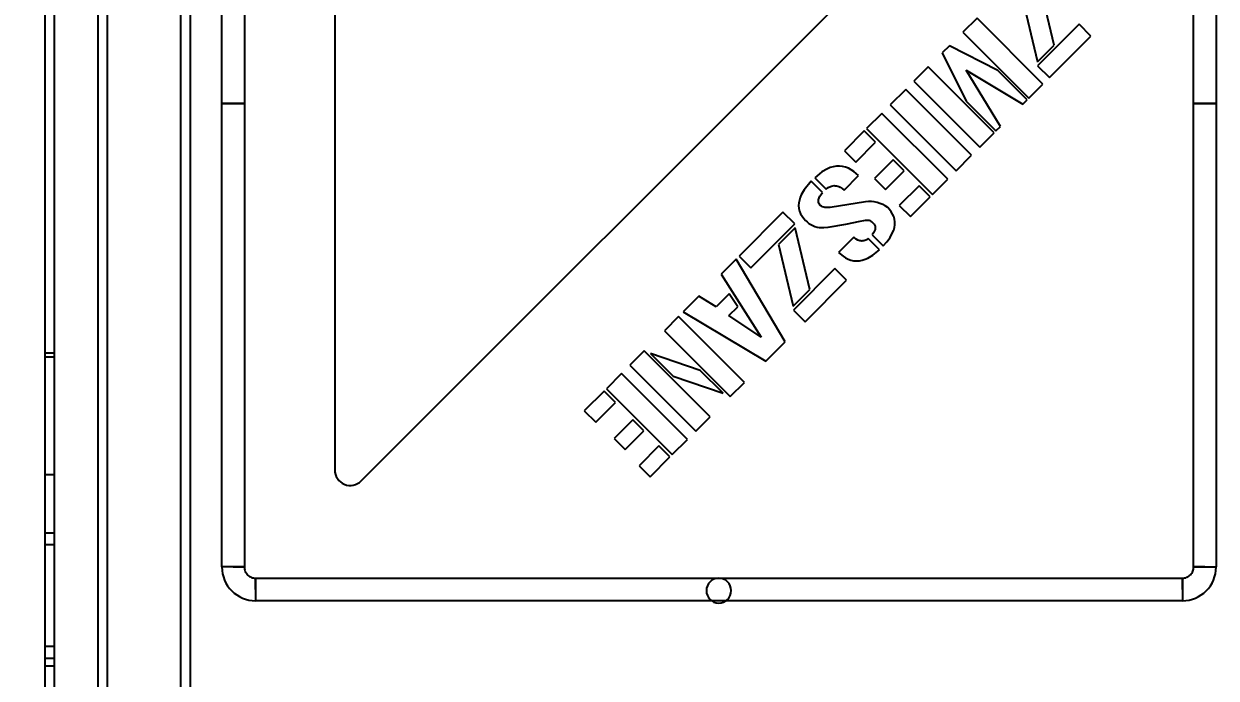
# Model space of a CAD drawing. Header units: millimetres. Extents: x 10366 to 13995, y 24552 to 29685.
# Drawn here: x 12511.7 to 12895.5, y 27069.3 to 27279.9 of the extents above; entities that cross this region are included whole.
import ezdxf

# ---------------------------------------------------------------- set-up
doc = ezdxf.new("R2010")
doc.units = ezdxf.units.MM
doc.header["$LTSCALE"] = 3
doc.layers.add('DomyÅ›lny', color=7, linetype='Continuous')
doc.styles.get("Standard").update_dxf_attribs({"font": 'arial.ttf'})
doc.dimstyles.new('MATEUSZ', dxfattribs={"dimtxt": 35, "dimasz": 16, "dimexe": 0.18, "dimexo": 0.0625, "dimgap": 0.09, "dimtad": 0, "dimdec": 0, "dimdsep": 46, "dimtxsty": 'Standard', "dimblk": 'DOT', "dimcen": 0.09, "dimse1": 1, "dimse2": 1, "dimadec": 0, "dimazin": 0, "dimtfac": 1, "dimtdec": 0, "dimtofl": 0, "dimtmove": 0, "dimatfit": 3, "dimfxl": 1, "dimtolj": 1, "dimtzin": 0, "dimlwd": 9, "dimlwe": 9, "dimarcsym": 0})

# ---------------------------------------------------------------- blocks, each defined once
blk = doc.blocks.new('_Dot')
at = {"color": 0, "linetype": 'ByBlock', "lineweight": -2}
blk.add_line((-0.5, 0), (-1, 0), dxfattribs=at)
at = {"color": 0, "linetype": 'ByBlock', "const_width": 0.5}
blk.add_lwpolyline([(-0.25, 0, 1), (0.25, 0, 1)], format="xyb", close=True, dxfattribs=at)
blk = doc.blocks.new('*D16')
at = {"color": 0, "lineweight": 9, "transparency": 16777216}
for p, q in [((12244.47, 27450.42), (12244.47, 27117.96)), ((12244.47, 26708.42), (12244.47, 27040.88))]:
    blk.add_line(p, q, dxfattribs=at)
at = {"layer": 'Defpoints', "color": 0, "transparency": 16777216}
for p in [(12521.53, 27466.42), (12244.47, 26692.42), (12521.53, 26692.42)]:
    blk.add_point(p, dxfattribs=at)
at = {"color": 0, "lineweight": 9, "transparency": 16777216, "xscale": 16, "yscale": 16, "zscale": 16}
for p, rotation in [((12244.47, 27466.42), 90), ((12244.47, 26692.42), 270)]:
    blk.add_blockref('_Dot', p, dxfattribs=dict(at, rotation=rotation))
at = {"color": 0, "transparency": 16777216, "insert": (12244.47, 27079.42), "char_height": 35, "attachment_point": 5, "rotation": 90}
blk.add_mtext('\\A1;774', dxfattribs=at)

msp = doc.modelspace()

# ---------------------------------------------------------------- linework, layer by layer
at = {"layer": 'DomyÅ›lny'}
for p, q in [((12518.53, 27463.42), (12518.53, 26695.42)), ((12521.53, 27463.42), (12521.53, 26720.42)), ((12535.53, 27443.42), (12535.53, 26720.42)), ((12538.53, 27443.42), (12538.53, 26720.42)), ((12562.25, 26733.5), (12562.25, 27423.5)), ((12565.34, 26736.59), (12565.34, 27420.41)), ((12575.45, 27254.2), (12575.45, 27403.32)), ((12582.71, 27403.32), (12582.71, 27254.2)), ((12888.2, 27254.2), (12888.2, 27403.32)), ((12895.45, 27403.32), (12895.45, 27254.2)), ((12620.32, 27132.76), (12852.2, 27364.64)), ((12611.78, 27353.17), (12611.78, 27136.3)), ((12843.34, 27273.03), (12838.63, 27292.88)), ((12833.23, 27287.48), (12837.95, 27267.65)), ((12818.49, 27281.71), (12813.92, 27277.15)), ((12839.7, 27260.5), (12818.49, 27281.71)), ((12851.41, 27279.72), (12838.01, 27266.33)), ((12855.16, 27275.96), (12851.41, 27279.72)), ((12813.92, 27277.15), (12835.14, 27255.94)), ((12841.77, 27262.57), (12855.16, 27275.96)), ((12809.6, 27272.82), (12807.28, 27270.51)), ((12825.16, 27264.83), (12809.6, 27272.82)), ((12837.95, 27267.65), (12843.34, 27273.03)), ((12807.28, 27270.51), (12815.02, 27254.96)), ((12802.82, 27266.05), (12798.21, 27261.44)), ((12824.03, 27244.83), (12802.82, 27266.05)), ((12814.99, 27264.96), (12833.22, 27254.02)), ((12826, 27246.8), (12814.99, 27264.96)), ((12834.59, 27255.4), (12825.16, 27264.83)), ((12838.01, 27266.33), (12841.77, 27262.57)), ((12798.21, 27261.44), (12819.43, 27240.23)), ((12835.14, 27255.94), (12839.7, 27260.5)), ((12795.54, 27258.77), (12790.54, 27253.77)), ((12816.76, 27237.56), (12795.54, 27258.77)), ((12575.45, 27105.08), (12575.45, 27254.2)), ((12582.71, 27254.2), (12582.71, 27105.08)), ((12790.54, 27253.77), (12811.75, 27232.55)), ((12815.02, 27254.96), (12824.59, 27245.39)), ((12833.22, 27254.02), (12834.59, 27255.4)), ((12888.2, 27105.08), (12888.2, 27254.2)), ((12895.45, 27254.2), (12895.45, 27105.08)), ((12787.84, 27251.07), (12782.94, 27246.17)), ((12809.05, 27229.86), (12787.84, 27251.07)), ((12782.19, 27245.42), (12775.83, 27239.05)), ((12785.86, 27241.75), (12782.19, 27245.42)), ((12782.94, 27246.17), (12804.15, 27224.96)), ((12819.43, 27240.23), (12824.03, 27244.83)), ((12824.59, 27245.39), (12826, 27246.8)), ((12779.49, 27235.39), (12785.86, 27241.75)), ((12775.83, 27239.05), (12779.49, 27235.39)), ((12811.75, 27232.55), (12816.76, 27237.56)), ((12791.46, 27236.15), (12785.46, 27230.15)), ((12795.01, 27232.6), (12791.46, 27236.15)), ((12766.25, 27230.35), (12769.91, 27226.69)), ((12775.69, 27226.36), (12780.39, 27231.06)), ((12785.46, 27230.15), (12789.01, 27226.6)), ((12789.01, 27226.6), (12795.01, 27232.6)), ((12804.15, 27224.96), (12809.05, 27229.86)), ((12768.74, 27225.54), (12765.09, 27229.2)), ((12799.86, 27227.76), (12793.49, 27221.39)), ((12803.41, 27224.21), (12799.86, 27227.76)), ((12797.04, 27217.84), (12803.41, 27224.21)), ((12756.05, 27219.28), (12741.92, 27205.15)), ((12759.83, 27215.55), (12756.05, 27219.28)), ((12793.49, 27221.39), (12797.04, 27217.84)), ((12745.68, 27201.39), (12759.83, 27215.55)), ((12760, 27214.25), (12754.6, 27208.85)), ((12764.71, 27194.4), (12760, 27214.25)), ((12778.88, 27211.21), (12773.96, 27206.27)), ((12787.09, 27207.19), (12783.51, 27210.77)), ((12784.73, 27211.96), (12788.29, 27208.39)), ((12754.6, 27208.85), (12759.32, 27189.01)), ((12740.94, 27204.17), (12736.1, 27199.33)), ((12756.77, 27177.57), (12740.94, 27204.17)), ((12741.92, 27205.15), (12745.68, 27201.39)), ((12736.1, 27199.33), (12748.99, 27179.01)), ((12772.77, 27201.09), (12759.38, 27187.69)), ((12776.53, 27197.33), (12772.77, 27201.09)), ((12763.14, 27183.94), (12776.53, 27197.33)), ((12729, 27192.23), (12723.91, 27187.14)), ((12734.5, 27188.78), (12729, 27192.23)), ((12738.69, 27192.97), (12734.5, 27188.78)), ((12741.47, 27188.76), (12738.69, 27192.97)), ((12759.32, 27189.01), (12764.71, 27194.4)), ((12723.91, 27187.14), (12750.49, 27171.29)), ((12738.67, 27185.96), (12741.47, 27188.76)), ((12759.38, 27187.69), (12763.14, 27183.94)), ((12722.43, 27185.65), (12717.88, 27181.11)), ((12743.64, 27164.44), (12722.43, 27185.65)), ((12748.99, 27179.01), (12738.67, 27185.96)), ((12717.88, 27181.11), (12739.09, 27159.89)), ((12750.49, 27171.29), (12756.77, 27177.57)), ((12518.53, 27174.01), (12521.53, 27174.01)), ((12518.53, 27172.72), (12521.53, 27172.72)), ((12711.39, 27174.62), (12706.8, 27170.03)), ((12732.62, 27153.42), (12711.39, 27174.62)), ((12729.44, 27168.34), (12713.45, 27173.8)), ((12713.45, 27173.8), (12720.72, 27166.52)), ((12706.8, 27170.03), (12728.01, 27148.82)), ((12736.8, 27160.98), (12729.44, 27168.34)), ((12704.12, 27167.35), (12699.22, 27162.45)), ((12725.33, 27146.13), (12704.12, 27167.35)), ((12720.72, 27166.52), (12736.8, 27160.98)), ((12739.09, 27159.89), (12743.64, 27164.44)), ((12698.47, 27161.7), (12692.1, 27155.33)), ((12702.14, 27158.03), (12698.47, 27161.7)), ((12699.22, 27162.45), (12720.43, 27141.23)), ((12695.77, 27151.66), (12702.14, 27158.03)), ((12692.1, 27155.33), (12695.77, 27151.66)), ((12728.01, 27148.82), (12732.62, 27153.42)), ((12707.74, 27152.43), (12701.74, 27146.43)), ((12705.29, 27142.88), (12711.29, 27148.88)), ((12711.29, 27148.88), (12707.74, 27152.43)), ((12701.74, 27146.43), (12705.29, 27142.88)), ((12720.43, 27141.23), (12725.33, 27146.13)), ((12716.13, 27144.03), (12709.76, 27137.67)), ((12719.68, 27140.48), (12716.13, 27144.03)), ((12709.76, 27137.67), (12713.32, 27134.12)), ((12713.32, 27134.12), (12719.68, 27140.48)), ((12518.53, 27134.82), (12521.53, 27134.82)), ((12521.53, 27115.93), (12518.53, 27115.93)), ((12518.53, 27112.29), (12521.53, 27112.29)), ((12586.33, 27101.46), (12884.58, 27101.46)), ((12884.58, 27094.2), (12586.33, 27094.2)), ((12521.53, 27079.45), (12518.53, 27079.45)), ((12518.53, 27075.68), (12521.53, 27075.68)), ((12521.53, 27073.17), (12518.53, 27073.17))]:
    msp.add_line(p, q, dxfattribs=at)
for points in [[(12579.08, 27254.2, 0), (12575.45, 27254.2, 0)], [(12579.08, 27254.2, 0), (12575.45, 27254.2, 0)], [(12579.08, 27254.2, 0), (12582.71, 27254.2, 0)], [(12579.08, 27254.2, 0), (12582.71, 27254.2, 0)], [(12891.83, 27254.2, 0), (12888.2, 27254.2, 0)], [(12891.83, 27254.2, 0), (12888.2, 27254.2, 0)], [(12891.83, 27254.2, 0), (12895.45, 27254.2, 0)], [(12891.83, 27254.2, 0), (12895.45, 27254.2, 0)], [(12579.08, 27105.08, 0), (12582.71, 27105.08, 0)], [(12891.83, 27105.08, 0), (12888.2, 27105.08, 0)], [(12586.33, 27097.83, 0), (12586.33, 27101.46, 0)], [(12884.58, 27097.83, 0), (12884.58, 27101.46, 0)]]:
    msp.add_polyline3d(points, close=True, dxfattribs=at)
for points in [[(12780.39, 27231.06, 0), (12778.86, 27232.38, 0), (12778.03, 27232.94, 0), (12777.14, 27233.4, 0), (12776.2, 27233.76, 0), (12775.22, 27234, 0), (12774.22, 27234.1, 0), (12773.22, 27234.06, 0), (12772.23, 27233.89, 0), (12771.27, 27233.61, 0), (12770.34, 27233.23, 0), (12768.6, 27232.23, 0), (12766.25, 27230.35, 0)], [(12765.09, 27229.2, 0), (12762.83, 27226.4, 0), (12761.93, 27224.84, 0), (12761.58, 27224.01, 0), (12761.31, 27223.15, 0), (12761.14, 27222.27, 0), (12761.09, 27221.37, 0), (12761.17, 27220.47, 0), (12761.39, 27219.6, 0), (12761.73, 27218.77, 0), (12762.18, 27217.99, 0), (12762.72, 27217.27, 0), (12763.33, 27216.61, 0)], [(12768.05, 27221.45, 0), (12767.86, 27221.67, 0), (12767.69, 27221.91, 0), (12767.57, 27222.17, 0), (12767.48, 27222.44, 0), (12767.43, 27222.73, 0), (12767.43, 27223.02, 0), (12767.47, 27223.3, 0), (12767.54, 27223.58, 0), (12767.64, 27223.86, 0), (12767.89, 27224.38, 0), (12768.2, 27224.86, 0), (12768.74, 27225.54, 0)], [(12769.91, 27226.69, 0), (12770.57, 27227.16, 0), (12771.29, 27227.53, 0), (12771.67, 27227.66, 0), (12772.06, 27227.75, 0), (12772.47, 27227.8, 0), (12772.87, 27227.79, 0), (12773.27, 27227.74, 0), (12773.66, 27227.64, 0), (12774.04, 27227.5, 0), (12774.4, 27227.32, 0), (12775.08, 27226.88, 0), (12775.69, 27226.36, 0)], [(12782.6, 27222.62, 0), (12771.22, 27220.8, 0)], [(12789.75, 27220.73, 0), (12788.96, 27221.26, 0), (12788.13, 27221.72, 0), (12787.26, 27222.09, 0), (12786.36, 27222.38, 0), (12785.43, 27222.58, 0), (12784.49, 27222.68, 0), (12783.55, 27222.69, 0), (12782.6, 27222.62, 0)], [(12771.22, 27220.8, 0), (12770.39, 27220.72, 0), (12769.98, 27220.73, 0), (12769.56, 27220.78, 0), (12769.16, 27220.88, 0), (12768.77, 27221.03, 0), (12768.4, 27221.22, 0), (12768.05, 27221.45, 0)], [(12788.29, 27208.39, 0), (12789.46, 27209.72, 0), (12790.49, 27211.14, 0), (12791.34, 27212.68, 0), (12791.67, 27213.51, 0), (12791.9, 27214.36, 0), (12792.04, 27215.23, 0), (12792.05, 27216.11, 0), (12791.94, 27216.98, 0), (12791.7, 27217.83, 0), (12791.34, 27218.63, 0), (12790.88, 27219.39, 0), (12790.35, 27220.08, 0), (12789.75, 27220.73, 0)], [(12763.33, 27216.61, 0), (12763.84, 27216.1, 0), (12764.41, 27215.65, 0), (12765.01, 27215.26, 0), (12765.66, 27214.92, 0), (12766.33, 27214.66, 0), (12767.03, 27214.47, 0), (12767.74, 27214.35, 0), (12769.18, 27214.29, 0), (12770.62, 27214.43, 0), (12776.3, 27215.44, 0), (12780.91, 27216.33, 0), (12782.06, 27216.56, 0), (12782.63, 27216.68, 0), (12782.92, 27216.72, 0), (12783.22, 27216.74, 0), (12783.51, 27216.71, 0), (12783.8, 27216.65, 0), (12784.07, 27216.55, 0), (12784.33, 27216.41, 0), (12784.57, 27216.24, 0), (12784.79, 27216.04, 0), (12784.99, 27215.83, 0), (12785.17, 27215.6, 0)], [(12785.17, 27215.6, 0), (12785.34, 27215.4, 0), (12785.48, 27215.19, 0), (12785.6, 27214.97, 0), (12785.69, 27214.73, 0), (12785.74, 27214.48, 0), (12785.76, 27214.23, 0), (12785.75, 27213.97, 0), (12785.71, 27213.72, 0), (12785.64, 27213.47, 0), (12785.44, 27213.01, 0), (12785.19, 27212.57, 0), (12784.73, 27211.96, 0)], [(12783.51, 27210.77, 0), (12782.97, 27210.41, 0), (12782.69, 27210.26, 0), (12782.39, 27210.14, 0), (12782.07, 27210.05, 0), (12781.76, 27209.99, 0), (12781.43, 27209.97, 0), (12781.11, 27209.99, 0), (12780.79, 27210.05, 0), (12780.48, 27210.14, 0), (12780.18, 27210.27, 0), (12779.62, 27210.59, 0), (12778.88, 27211.21, 0)], [(12773.96, 27206.27, 0), (12775.38, 27205.05, 0), (12776.16, 27204.54, 0), (12777, 27204.12, 0), (12777.88, 27203.81, 0), (12778.79, 27203.61, 0), (12779.72, 27203.55, 0), (12780.66, 27203.62, 0), (12781.57, 27203.81, 0), (12782.46, 27204.1, 0), (12783.32, 27204.47, 0), (12784.92, 27205.43, 0), (12787.09, 27207.19, 0)], [(12611.78, 27136.3, 0), (12611.84, 27135.56, 0), (12612, 27134.84, 0), (12612.26, 27134.16, 0), (12612.63, 27133.52, 0), (12613.08, 27132.94, 0), (12613.61, 27132.43, 0), (12614.22, 27132.01, 0), (12614.87, 27131.67, 0), (12615.57, 27131.44, 0), (12616.3, 27131.32, 0), (12617.03, 27131.3, 0), (12617.76, 27131.39, 0), (12618.47, 27131.59, 0), (12619.14, 27131.89, 0), (12619.76, 27132.28, 0), (12620.32, 27132.76, 0)], [(12579.08, 27105.08, 0), (12575.45, 27105.08, 0)], [(12582.71, 27105.08, 0), (12582.73, 27104.71, 0), (12582.78, 27104.35, 0), (12582.87, 27104, 0), (12583, 27103.66, 0), (12583.15, 27103.33, 0), (12583.34, 27103.03, 0), (12583.56, 27102.74, 0), (12583.8, 27102.48, 0), (12584.07, 27102.25, 0), (12584.35, 27102.04, 0), (12584.66, 27101.87, 0), (12584.97, 27101.72, 0), (12585.3, 27101.6, 0), (12585.64, 27101.52, 0), (12585.98, 27101.47, 0), (12586.33, 27101.46, 0)], [(12884.58, 27101.46, 0), (12884.94, 27101.47, 0), (12885.3, 27101.53, 0), (12885.65, 27101.62, 0), (12885.99, 27101.74, 0), (12886.32, 27101.9, 0), (12886.63, 27102.09, 0), (12886.91, 27102.31, 0), (12887.17, 27102.55, 0), (12887.41, 27102.81, 0), (12887.61, 27103.1, 0), (12887.79, 27103.4, 0), (12887.94, 27103.72, 0), (12888.05, 27104.05, 0), (12888.14, 27104.39, 0), (12888.19, 27104.73, 0), (12888.2, 27105.08, 0)], [(12891.83, 27105.08, 0), (12895.45, 27105.08, 0)], [(12586.33, 27097.83, 0), (12586.33, 27094.2, 0)], [(12884.58, 27097.83, 0), (12884.58, 27094.2, 0)]]:
    msp.add_polyline3d(points, dxfattribs=at)
for centre, radius, start, end in [((12586.33, 27105.08), 10.88, 180, 270), ((12884.58, 27105.08), 10.88, 270, 0), ((12735.39, 27097.46), 4, 0, 180), ((12735.39, 27097.46), 4, 180, 0), ((12735.39, 27097.46), 4, 180, 0)]:
    msp.add_arc(centre, radius, start, end, dxfattribs=at)

# ---------------------------------------------------------------- dimensions: what is measured, and where the dimension line sits
dim = msp.add_linear_dim(base=(12244.47, 26692.42), p1=(12521.53, 27466.42), p2=(12521.53, 26692.42), angle=90, dimstyle='MATEUSZ')
dim.commit()
dim.dimension.update_dxf_attribs({"geometry": '*D16', "text_midpoint": (12244.47, 27079.42)})

doc.saveas('drawing.dxf')
